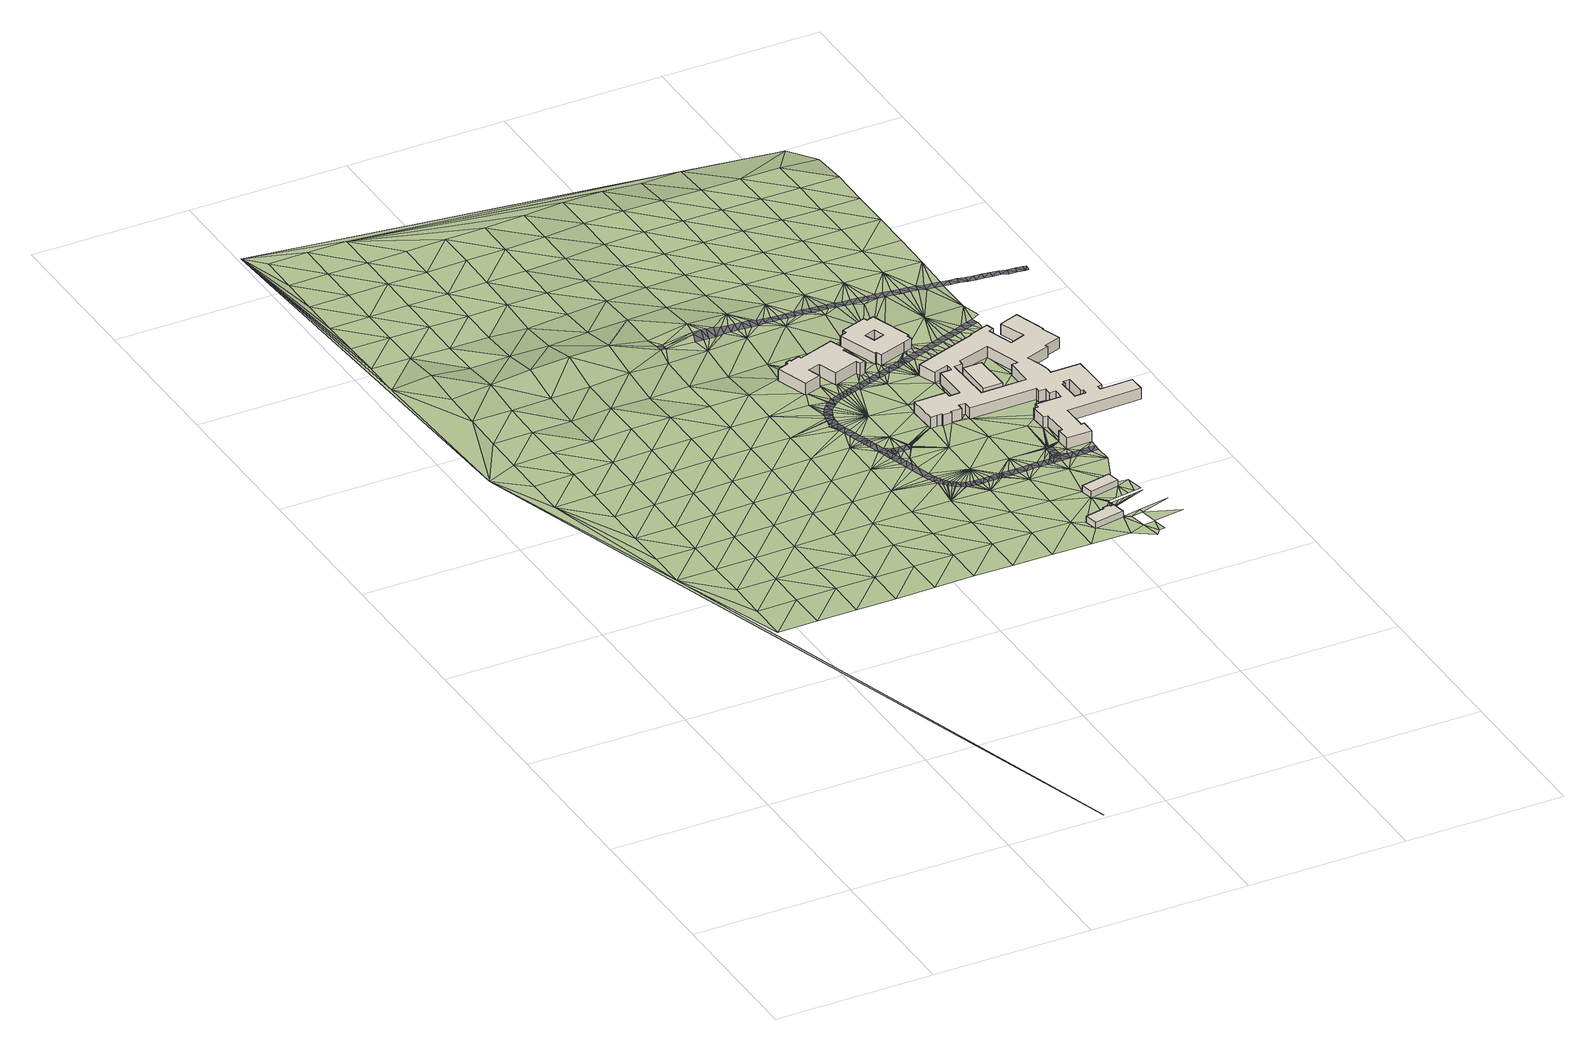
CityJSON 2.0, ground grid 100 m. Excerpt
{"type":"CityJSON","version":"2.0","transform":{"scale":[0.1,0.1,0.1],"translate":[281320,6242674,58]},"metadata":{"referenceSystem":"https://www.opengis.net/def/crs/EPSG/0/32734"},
"CityObjects":{
"building1":{"type":"Building","attributes":{"osm_building":"university","osm_building:levels":"2","osm_address":"Oxidative Stress Research Centre Bellville 7530 Cape Town","plus_code":"4FRW3JCP+6MP","ground_height":62.58,"building_height":6.9,"roof_height":69.48},"geometry":[{"type":"Solid","lod":"1","boundaries":[[[[0,1,2,3]],[[1,4,5,2]],[[4,6,7,5]],[[6,8,9,7]],[[8,10,11,9]],[[10,12,13,11]],[[12,14,15,13]],[[14,16,17,15]],[[16,18,19,17]],[[18,20,21,19]],[[20,22,23,21]],[[22,24,25,23]],[[24,26,27,25]],[[26,28,29,27]],[[28,30,31,29]],[[30,32,33,31]],[[32,34,35,33]],[[34,0,3,35]],[[3,2,5,7,9,11,13,15,17,19,21,23,25,27,29,31,33,35]],[[34,32,30,28,26,24,22,20,18,16,14,12,10,8,6,4,1,0]]]]}]},
"building2":{"type":"Building","attributes":{"osm_building":"university","osm_building:levels":"1","osm_address":"Bellville 7530 Cape Town","plus_code":"4FRW3J9P+FXG","ground_height":61.29,"building_height":4.1,"roof_height":65.39},"geometry":[{"type":"Solid","lod":"1","boundaries":[[[[36,37,38,39]],[[37,40,41,38]],[[40,42,43,41]],[[42,44,45,43]],[[44,46,47,45]],[[46,48,49,47]],[[48,50,51,49]],[[50,36,39,51]],[[39,38,41,43,45,47,49,51]],[[50,48,46,44,42,40,37,36]]]]}]},
"building3":{"type":"Building","attributes":{"osm_building":"yes","osm_building:levels":"1","osm_address":"Bellville 7530 Cape Town","plus_code":"4FRW3J9Q+H2G","ground_height":61.46,"building_height":4.1,"roof_height":65.56},"geometry":[{"type":"Solid","lod":"1","boundaries":[[[[52,53,54,55]],[[53,56,57,54]],[[56,58,59,57]],[[58,52,55,59]],[[55,54,57,59]],[[58,56,53,52]]]]}]},
"building4":{"type":"Building","attributes":{"osm_building":"university","osm_building:levels":"2","osm_type":"multipolygon","osm_address":"BTB Labratories Bellville Cape Town","plus_code":"4FRW3JCP+7R7","ground_height":62.29,"building_height":6.9,"roof_height":69.19},"geometry":[{"type":"Solid","lod":"1","boundaries":[[[[60,61,62,63]],[[61,64,65,62]],[[64,66,67,65]],[[66,68,69,67]],[[68,70,71,69]],[[70,72,73,71]],[[72,74,75,73]],[[74,76,77,75]],[[76,78,79,77]],[[78,80,81,79]],[[80,82,83,81]],[[82,84,85,83]],[[84,60,63,85]],[[86,87,88,89]],[[87,90,91,88]],[[90,92,93,91]],[[92,86,89,93]],[[63,62,65,67,69,71,73,75,77,79,81,83,85],[89,88,91,93]],[[84,82,80,78,76,74,72,70,68,66,64,61,60],[92,90,87,86]]]]}]},
"building5":{"type":"Building","attributes":{"osm_building":"greenhouse","osm_building:levels":"1","osm_address":"Bellville 7530 Cape Town","plus_code":"4FRW3JCQ+22V","ground_height":62.23,"building_height":4.1,"roof_height":66.33},"geometry":[{"type":"Solid","lod":"1","boundaries":[[[[94,95,96,97]],[[95,98,99,96]],[[98,100,101,99]],[[100,94,97,101]],[[97,96,99,101]],[[100,98,95,94]]]]}]},
"building6":{"type":"Building","attributes":{"osm_building":"university","osm_building:levels":"2","osm_type":"multipolygon","osm_address":"Horticulture Bellville 7530 Cape Town","plus_code":"4FRW3J9Q+X27","ground_height":62.25,"building_height":6.9,"roof_height":69.15},"geometry":[{"type":"Solid","lod":"1","boundaries":[[[[102,103,104,105]],[[103,106,107,104]],[[106,108,109,107]],[[108,110,111,109]],[[110,112,113,111]],[[112,114,115,113]],[[114,116,117,115]],[[116,118,119,117]],[[118,120,121,119]],[[120,122,123,121]],[[122,124,125,123]],[[124,126,127,125]],[[126,128,129,127]],[[128,130,131,129]],[[130,132,133,131]],[[132,134,135,133]],[[134,136,137,135]],[[136,138,139,137]],[[138,140,141,139]],[[140,142,143,141]],[[142,144,145,143]],[[144,146,147,145]],[[146,148,149,147]],[[148,150,151,149]],[[150,152,153,151]],[[152,154,155,153]],[[154,156,157,155]],[[156,158,159,157]],[[158,160,161,159]],[[160,162,163,161]],[[162,164,165,163]],[[164,166,167,165]],[[166,168,169,167]],[[168,170,171,169]],[[170,172,173,171]],[[172,174,175,173]],[[174,176,177,175]],[[176,178,179,177]],[[178,180,181,179]],[[180,182,183,181]],[[182,184,185,183]],[[184,186,187,185]],[[186,188,189,187]],[[188,190,191,189]],[[190,192,193,191]],[[192,194,195,193]],[[194,196,197,195]],[[196,198,199,197]],[[198,200,201,199]],[[200,202,203,201]],[[202,204,205,203]],[[204,206,207,205]],[[206,208,209,207]],[[208,210,211,209]],[[210,212,213,211]],[[212,214,215,213]],[[214,216,217,215]],[[216,218,219,217]],[[218,220,221,219]],[[220,222,223,221]],[[222,224,225,223]],[[224,226,227,225]],[[226,228,229,227]],[[228,230,231,229]],[[230,232,233,231]],[[232,234,235,233]],[[234,236,237,235]],[[236,238,239,237]],[[238,240,241,239]],[[240,242,243,241]],[[242,244,245,243]],[[244,102,105,245]],[[246,247,248,249]],[[247,250,251,248]],[[250,252,253,251]],[[252,254,255,253]],[[254,256,257,255]],[[256,258,259,257]],[[258,260,261,259]],[[260,246,249,261]],[[262,263,264,265]],[[263,266,267,264]],[[266,268,269,267]],[[268,270,271,269]],[[270,272,273,271]],[[272,274,275,273]],[[274,276,277,275]],[[276,262,265,277]],[[105,104,107,109,111,113,115,117,119,121,123,125,127,129,131,133,135,137,139,141,143,145,147,149,151,153,155,157,159,161,163,165,167,169,171,173,175,177,179,181,183,185,187,189,191,193,195,197,199,201,203,205,207,209,211,213,215,217,219,221,223,225,227,229,231,233,235,237,239,241,243,245],[249,248,251,253,255,257,259,261],[265,264,267,269,271,273,275,277]],[[244,242,240,238,236,234,232,230,228,226,224,222,220,218,216,214,212,210,208,206,204,202,200,198,196,194,192,190,188,186,184,182,180,178,176,174,172,170,168,166,164,162,160,158,156,154,152,150,148,146,144,142,140,138,136,134,132,130,128,126,124,122,120,118,116,114,112,110,108,106,103,102],[260,258,256,254,252,250,247,246],[276,274,272,270,268,266,263,262]]]]}]},
"terrain1":{"type":"TINRelief","geometry":[{"type":"CompositeSurface","lod":"1","boundaries":[[[278,279,280]],[[281,278,280]],[[282,280,283]],[[280,284,281]],[[285,278,281]],[[282,286,280]],[[284,287,281]],[[288,278,285]],[[284,280,289]],[[280,286,290]],[[287,291,281]],[[278,288,292]],[[282,283,293]],[[284,289,287]],[[285,281,294]],[[290,289,280]],[[281,291,295]],[[278,296,297]],[[292,296,278]],[[293,283,298]],[[299,286,282]],[[285,294,288]],[[295,294,281]],[[291,287,300]],[[297,301,278]],[[282,293,299]],[[289,302,287]],[[286,303,290]],[[292,288,304]],[[300,287,302]],[[294,305,288]],[[306,297,296]],[[307,295,291]],[[286,299,303]],[[290,308,289]],[[297,309,310]],[[288,305,304]],[[311,297,306]],[[297,310,301]],[[298,312,293]],[[313,296,292]],[[307,291,300]],[[295,314,294]],[[303,308,290]],[[297,311,309]],[[315,301,310]],[[293,312,299]],[[316,302,289]],[[315,310,317]],[[312,298,318]],[[292,304,313]],[[314,305,294]],[[306,296,319]],[[307,314,295]],[[315,320,301]],[[315,317,320]],[[308,316,289]],[[310,309,317]],[[321,300,302]],[[306,319,311]],[[296,313,319]],[[320,322,301]],[[303,299,323]],[[305,324,304]],[[312,325,299]],[[326,322,320]],[[316,321,302]],[[305,314,324]],[[327,301,322]],[[307,300,328]],[[309,311,329]],[[299,325,323]],[[320,317,326]],[[303,330,308]],[[304,331,313]],[[311,319,329]],[[332,301,327]],[[312,318,333]],[[334,327,322]],[[328,300,321]],[[324,331,304]],[[314,307,335]],[[323,330,303]],[[322,326,334]],[[312,333,325]],[[316,308,336]],[[313,337,319]],[[309,338,317]],[[333,318,339]],[[340,309,329]],[[332,327,341]],[[328,335,307]],[[313,331,337]],[[342,324,314]],[[338,326,317]],[[301,332,343]],[[336,308,330]],[[309,340,338]],[[327,334,341]],[[323,325,344]],[[321,316,345]],[[329,319,346]],[[333,344,325]],[[314,335,342]],[[337,347,319]],[[324,348,331]],[[336,345,316]],[[341,343,332]],[[349,328,321]],[[329,346,340]],[[334,326,350]],[[346,319,347]],[[351,326,338]],[[330,323,352]],[[344,353,323]],[[324,342,348]],[[339,354,333]],[[355,337,331]],[[350,341,334]],[[349,321,345]],[[350,326,351]],[[343,356,301]],[[328,357,335]],[[353,352,323]],[[358,336,330]],[[338,340,359]],[[354,339,360]],[[348,355,331]],[[346,361,340]],[[362,344,333]],[[363,347,337]],[[364,343,341]],[[349,357,328]],[[342,335,365]],[[338,359,351]],[[358,330,352]],[[340,361,359]],[[341,350,364]],[[366,345,336]],[[362,333,354]],[[337,355,363]],[[367,353,344]],[[348,342,365]],[[368,346,347]],[[365,335,357]],[[351,369,350]],[[358,366,336]],[[343,364,356]],[[345,370,349]],[[344,362,367]],[[368,347,363]],[[359,369,351]],[[353,371,352]],[[372,361,346]],[[360,373,354]],[[355,348,374]],[[364,350,375]],[[370,345,366]],[[348,365,376]],[[357,349,377]],[[367,371,353]],[[346,368,372]],[[369,375,350]],[[354,373,362]],[[358,352,378]],[[355,374,363]],[[359,361,379]],[[373,360,380]],[[374,348,376]],[[357,377,365]],[[381,356,364]],[[377,349,370]],[[379,369,359]],[[378,352,371]],[[361,372,379]],[[375,381,364]],[[362,382,367]],[[358,383,366]],[[363,384,368]],[[376,365,385]],[[373,382,362]],[[374,384,363]],[[383,358,378]],[[385,365,377]],[[370,366,386]],[[368,387,372]],[[375,369,388]],[[389,369,379]],[[371,367,390]],[[382,391,367]],[[384,387,368]],[[381,392,356]],[[373,380,393]],[[394,374,376]],[[383,386,366]],[[395,376,385]],[[369,389,388]],[[377,370,396]],[[372,397,379]],[[392,381,375]],[[390,367,391]],[[373,393,382]],[[398,378,371]],[[393,380,399]],[[394,376,395]],[[372,387,397]],[[374,400,384]],[[370,386,396]],[[375,388,392]],[[401,385,377]],[[389,379,402]],[[398,371,390]],[[403,391,382]],[[383,378,404]],[[374,394,400]],[[379,397,402]],[[385,401,395]],[[405,387,384]],[[382,393,403]],[[401,377,396]],[[392,406,356]],[[407,384,400]],[[398,404,378]],[[408,384,407]],[[409,388,389]],[[386,383,410]],[[384,408,405]],[[402,411,389]],[[391,412,390]],[[397,387,413]],[[403,414,391]],[[415,400,394]],[[416,301,356]],[[399,417,393]],[[394,395,418]],[[388,409,392]],[[394,419,415]],[[401,420,395]],[[389,411,409]],[[421,383,404]],[[386,422,396]],[[398,390,423]],[[413,402,397]],[[424,408,407]],[[425,391,414]],[[413,387,405]],[[421,410,383]],[[417,403,393]],[[399,426,417]],[[418,419,394]],[[418,395,420]],[[425,412,391]],[[410,427,386]],[[427,428,386]],[[404,398,429]],[[406,430,356]],[[423,390,431]],[[431,390,432]],[[432,390,433]],[[434,433,390]],[[434,390,435]],[[436,386,428]],[[436,437,386]],[[438,435,390]],[[390,412,438]],[[386,437,422]],[[439,419,440]],[[401,396,441]],[[442,411,402]],[[398,443,429]],[[443,398,444]],[[445,444,398]],[[445,398,446]],[[446,398,423]],[[439,447,424]],[[409,406,392]],[[424,448,408]],[[396,422,449]],[[450,414,403]],[[408,448,405]],[[404,451,421]],[[452,451,404]],[[453,452,404]],[[404,454,453]],[[454,404,455]],[[404,456,455]],[[429,456,404]],[[449,457,396]],[[402,413,442]],[[458,425,414]],[[418,459,419]],[[460,458,414]],[[461,420,401]],[[410,462,427]],[[462,463,427]],[[427,463,464]],[[464,465,427]],[[440,419,459]],[[427,465,466]],[[460,414,467]],[[403,417,450]],[[427,466,468]],[[469,467,414]],[[470,469,414]],[[457,441,396]],[[468,471,427]],[[447,439,440]],[[428,427,471]],[[470,414,472]],[[473,472,414]],[[474,473,414]],[[475,409,411]],[[476,474,414]],[[448,424,447]],[[477,476,414]],[[414,478,477]],[[413,405,479]],[[480,478,414]],[[481,480,414]],[[401,441,461]],[[481,414,482]],[[483,484,485]],[[457,449,486]],[[411,442,475]],[[457,486,487]],[[457,487,488]],[[489,490,491]],[[492,493,484]],[[494,492,495]],[[495,496,494]],[[496,497,494]],[[488,498,457]],[[485,484,493]],[[499,500,501]],[[418,502,459]],[[503,491,490]],[[414,450,504]],[[498,505,457]],[[504,482,414]],[[503,506,491]],[[479,405,448]],[[493,492,507]],[[505,508,457]],[[494,507,492]],[[508,509,457]],[[510,511,512]],[[510,512,513]],[[510,513,514]],[[515,510,514]],[[510,515,491]],[[356,430,516]],[[501,517,518]],[[519,417,426]],[[418,520,502]],[[418,420,521]],[[509,522,457]],[[523,406,409]],[[491,506,510]],[[461,524,420]],[[448,447,525]],[[526,527,528]],[[526,528,529]],[[530,527,526]],[[529,511,526]],[[530,526,531]],[[500,531,526]],[[532,457,522]],[[520,418,533]],[[534,535,536]],[[442,413,537]],[[494,538,507]],[[539,441,457]],[[526,501,500]],[[536,535,540]],[[536,540,541]],[[542,510,506]],[[543,457,532]],[[544,536,541]],[[448,525,545]],[[409,475,523]],[[539,457,543]],[[546,538,494]],[[536,544,547]],[[548,546,494]],[[548,494,549]],[[501,526,517]],[[494,550,549]],[[450,417,519]],[[550,494,551]],[[552,536,547]],[[553,482,504]],[[554,497,534]],[[555,533,418]],[[526,511,510]],[[519,426,556]],[[536,552,557]],[[524,521,420]],[[479,537,413]],[[558,510,542]],[[559,448,545]],[[526,560,517]],[[497,554,494]],[[561,441,539]],[[536,557,562]],[[563,553,504]],[[510,558,564]],[[510,564,565]],[[566,560,526]],[[567,441,561]],[[565,568,510]],[[569,563,504]],[[536,562,570]],[[571,510,568]],[[572,569,504]],[[573,510,571]],[[510,573,574]],[[521,555,418]],[[575,576,566]],[[572,504,577]],[[524,461,578]],[[579,536,570]],[[461,580,578]],[[475,442,581]],[[494,554,551]],[[567,582,441]],[[579,583,536]],[[566,526,575]],[[406,523,430]],[[504,584,577]],[[554,534,536]],[[504,450,585]],[[583,586,536]],[[448,587,479]],[[559,587,448]],[[588,524,578]],[[554,589,551]],[[590,589,554]],[[590,554,591]],[[537,581,442]],[[591,554,592]],[[554,593,592]],[[593,554,594]],[[526,595,575]],[[554,596,594]],[[584,504,597]],[[596,554,598]],[[582,567,599]],[[598,554,600]],[[601,600,554]],[[554,602,601]],[[603,536,586]],[[599,604,582]],[[604,605,582]],[[585,450,519]],[[574,606,510]],[[595,526,607]],[[516,608,356]],[[504,609,597]],[[521,610,555]],[[574,611,606]],[[4,524,588]],[[605,612,582]],[[611,613,606]],[[613,614,615]],[[616,615,614]],[[616,617,615]],[[618,602,615]],[[619,615,617]],[[615,620,618]],[[619,621,615]],[[615,621,620]],[[622,587,559]],[[536,603,623]],[[523,475,624]],[[625,607,526]],[[4,588,626]],[[609,504,627]],[[519,556,628]],[[510,629,526]],[[630,631,582]],[[632,610,521]],[[623,633,536]],[[526,634,625]],[[635,582,612]],[[587,622,636]],[[537,479,637]],[[581,624,475]],[[635,612,638]],[[639,536,633]],[[554,615,602]],[[526,640,634]],[[521,641,632]],[[630,582,635]],[[627,504,642]],[[636,643,587]],[[504,585,642]],[[628,644,519]],[[635,638,645]],[[479,587,637]],[[4,646,524]],[[606,613,615]],[[640,526,647]],[[556,648,628]],[[641,521,649]],[[510,606,629]],[[521,524,650]],[[651,430,523]],[[635,645,652]],[[643,653,587]],[[654,646,4]],[[655,649,521]],[[656,536,639]],[[581,537,657]],[[635,652,658]],[[659,627,642]],[[526,660,647]],[[661,587,653]],[[624,651,523]],[[662,554,536]],[[660,526,629]],[[663,659,642]],[[644,664,519]],[[635,658,665]],[[519,664,585]],[[524,646,650]],[[657,537,637]],[[656,639,666]],[[615,554,667]],[[661,668,587]],[[650,655,521]],[[356,608,669]],[[642,670,663]],[[615,629,606]],[[671,656,666]],[[665,672,635]],[[42,644,44]],[[615,667,673]],[[581,674,624]],[[675,646,654]],[[676,667,554]],[[648,50,628]],[[662,536,656]],[[677,642,585]],[[642,678,670]],[[651,516,430]],[[679,656,671]],[[664,644,42]],[[673,667,680]],[[587,681,637]],[[682,683,647]],[[668,681,587]],[[674,581,657]],[[650,684,655]],[[647,660,682]],[[676,554,662]],[[642,685,678]],[[665,686,687]],[[679,688,656]],[[585,664,677]],[[687,672,665]],[[682,689,683]],[[690,684,650]],[[686,691,687]],[[685,642,692]],[[668,693,681]],[[656,688,694]],[[651,624,695]],[[648,696,50]],[[689,682,697]],[[648,698,696]],[[660,629,699]],[[700,687,691]],[[650,701,690]],[[702,42,40]],[[40,37,36]],[[657,637,703]],[[681,693,704]],[[656,694,705]],[[706,664,42]],[[624,674,695]],[[691,707,700]],[[682,708,697]],[[709,36,50]],[[710,40,36]],[[711,676,712]],[[642,677,713]],[[706,42,702]],[[36,709,710]],[[692,642,713]],[[61,650,646]],[[709,50,714]],[[650,715,701]],[[696,714,50]],[[716,40,710]],[[704,717,681]],[[646,675,61]],[[681,703,637]],[[696,698,718]],[[719,40,720]],[[40,719,702]],[[720,40,716]],[[707,721,700]],[[700,722,723]],[[724,708,682]],[[723,722,725]],[[356,669,416]],[[662,726,676]],[[727,664,706]],[[728,664,727]],[[728,729,664]],[[729,730,664]],[[730,731,664]],[[731,732,664]],[[664,732,733]],[[733,734,664]],[[664,734,735]],[[736,716,710]],[[737,736,710]],[[738,664,735]],[[737,710,739]],[[739,710,740]],[[738,741,664]],[[710,742,740]],[[742,710,743]],[[741,744,664]],[[743,710,745]],[[744,746,664]],[[516,651,747]],[[748,745,710]],[[726,712,676]],[[746,749,664]],[[748,710,750]],[[751,750,710]],[[710,752,751]],[[675,725,66]],[[753,752,710]],[[710,754,753]],[[755,715,650]],[[756,681,717]],[[757,682,660]],[[709,714,758]],[[682,759,724]],[[718,760,696]],[[705,761,656]],[[700,721,762]],[[763,664,749]],[[656,764,662]],[[710,765,754]],[[762,722,700]],[[657,766,674]],[[725,722,66]],[[699,767,660]],[[747,651,695]],[[692,713,768]],[[769,770,712]],[[650,771,755]],[[772,760,718]],[[756,773,681]],[[769,712,726]],[[66,61,675]],[[774,758,714]],[[775,765,710]],[[776,721,777]],[[762,66,722]],[[721,776,762]],[[766,657,703]],[[705,778,779]],[[713,780,768]],[[656,761,781]],[[682,782,759]],[[656,781,783]],[[56,664,763]],[[656,783,784]],[[784,785,656]],[[757,660,767]],[[785,786,656]],[[787,656,786]],[[764,656,787]],[[762,776,788]],[[58,713,677]],[[650,61,789]],[[777,790,776]],[[771,650,789]],[[791,775,710]],[[699,792,793]],[[778,794,795]],[[301,416,796]],[[64,61,66]],[[780,713,797]],[[779,761,705]],[[726,662,798]],[[662,764,799]],[[695,674,800]],[[801,794,802]],[[757,782,682]],[[795,779,778]],[[801,803,794]],[[803,804,794]],[[776,790,805]],[[795,794,804]],[[747,608,516]],[[759,782,806]],[[767,699,793]],[[807,791,710]],[[763,808,56]],[[773,809,681]],[[681,809,703]],[[798,662,799]],[[810,797,713]],[[811,776,805]],[[766,800,674]],[[774,812,813]],[[814,806,782]],[[710,815,807]],[[816,56,808]],[[817,758,774]],[[789,818,771]],[[819,767,793]],[[713,58,820]],[[809,773,821]],[[810,713,822]],[[823,814,782]],[[757,767,819]],[[824,825,826]],[[825,827,826]],[[56,816,828]],[[747,695,829]],[[830,776,811]],[[58,56,831]],[[799,832,798]],[[782,833,823]],[[832,834,798]],[[835,818,789]],[[836,798,834]],[[837,798,836]],[[838,827,839]],[[809,821,840]],[[86,92,841]],[[831,820,58]],[[839,827,825]],[[838,839,842]],[[843,789,61]],[[833,782,844]],[[845,846,847]],[[766,703,848]],[[849,845,847]],[[849,850,845]],[[845,850,851]],[[798,852,726]],[[845,851,853]],[[845,853,854]],[[837,855,856]],[[854,857,845]],[[845,857,858]],[[845,858,859]],[[860,856,855]],[[861,842,845]],[[859,862,845]],[[863,861,845]],[[845,862,864]],[[845,864,863]],[[856,860,865]],[[831,56,866]],[[800,829,695]],[[856,865,867]],[[820,868,713]],[[828,866,56]],[[867,846,856]],[[713,868,822]],[[789,869,835]],[[819,870,757]],[[825,871,839]],[[830,811,872]],[[92,90,841]],[[873,844,782]],[[840,874,809]],[[839,845,842]],[[798,837,856]],[[830,872,875]],[[848,703,809]],[[866,828,876]],[[856,846,845]],[[877,726,852]],[[878,839,871]],[[879,870,819]],[[880,869,789]],[[881,608,747]],[[874,882,809]],[[875,883,830]],[[880,789,843]],[[782,884,873]],[[885,886,887]],[[822,868,888]],[[800,766,889]],[[830,883,890]],[[845,891,892]],[[852,798,856]],[[747,829,881]],[[809,882,893]],[[892,856,845]],[[883,894,890]],[[726,877,895]],[[839,878,103]],[[890,896,830]],[[888,868,897]],[[898,843,899]],[[900,886,885]],[[889,766,848]],[[873,884,901]],[[902,880,843]],[[896,890,894]],[[887,886,903]],[[904,103,878]],[[100,903,886]],[[868,905,897]],[[852,906,877]],[[894,907,896]],[[908,896,909]],[[910,902,843]],[[901,884,911]],[[829,800,912]],[[909,896,907]],[[898,909,913]],[[914,843,898]],[[608,881,669]],[[915,903,100]],[[916,103,904]],[[809,893,917]],[[884,918,911]],[[917,848,809]],[[843,914,910]],[[907,919,909]],[[900,885,920]],[[800,889,912]],[[911,918,921]],[[917,893,922]],[[100,98,915]],[[106,103,923]],[[919,924,909]],[[106,925,108]],[[829,926,881]],[[910,914,927]],[[922,928,917]],[[913,929,898]],[[930,895,877]],[[921,918,931]],[[914,898,932]],[[933,930,877]],[[934,913,909]],[[889,848,935]],[[921,931,936]],[[926,829,912]],[[937,927,914]],[[933,877,938]],[[928,939,917]],[[924,934,909]],[[917,935,848]],[[940,915,98]],[[941,98,900]],[[898,929,932]],[[942,936,931]],[[914,932,937]],[[920,941,900]],[[939,943,917]],[[944,930,933]],[[669,881,945]],[[931,946,942]],[[929,913,934]],[[933,938,947]],[[912,889,948]],[[917,943,949]],[[950,934,924]],[[945,881,926]],[[946,951,942]],[[949,952,917]],[[940,98,941]],[[948,889,935]],[[950,953,934]],[[954,951,946]],[[941,955,940]],[[956,954,946]],[[934,953,957]],[[951,954,958]],[[959,926,912]],[[669,945,416]],[[934,960,929]],[[917,952,961]],[[935,917,961]],[[934,957,962]],[[963,958,954]],[[959,912,948]],[[964,961,952]],[[934,965,960]],[[934,962,966]],[[965,967,960]],[[964,968,961]],[[945,926,969]],[[970,963,954]],[[971,965,934]],[[972,948,935]],[[965,971,967]],[[968,973,961]],[[974,971,934]],[[969,926,959]],[[975,963,970]],[[934,966,976]],[[972,935,961]],[[977,978,979]],[[973,980,961]],[[934,981,974]],[[982,416,945]],[[975,970,983]],[[984,975,983]],[[983,970,985]],[[976,981,934]],[[961,980,986]],[[959,948,987]],[[988,976,966]],[[982,945,969]],[[983,989,984]],[[972,987,948]],[[990,976,988]],[[990,991,976]],[[992,969,959]],[[993,981,976]],[[986,994,961]],[[972,961,994]],[[992,959,987]],[[986,995,994]],[[996,993,976]],[[994,995,997]],[[998,982,969]],[[994,997,999]],[[998,969,992]],[[987,972,1000]],[[796,416,982]],[[1001,972,994]],[[992,987,1000]],[[972,1001,1000]],[[1002,982,998]],[[992,1003,998]],[[1002,796,982]],[[1003,992,1000]],[[1002,998,1004]],[[1004,998,1003]],[[1002,1004,1005]],[[1002,1005,796]]]}]},
"road1":{"type":"Road","attributes":{"osm_highway":"unclassified","osm_is_in":"Bellville Campus, Cape Peninsula University of Technology, Bellville, Western Cape, South Africa","osm_lanes":"2","osm_maxspeed":"30","osm_surface":"asphalt"},"geometry":[{"type":"MultiSurface","lod":"1","boundaries":[[[415,419,439]],[[407,400,439]],[[439,424,407]],[[400,415,439]]]}]},
"road2":{"type":"Road","attributes":{"osm_access":"private","osm_highway":"service","osm_is_in":"Bellville Campus, Cape Peninsula University of Technology, Bellville, Western Cape, South Africa","osm_lanes":"2","osm_maxspeed":"30","osm_name":"Design Way","osm_surface":"asphalt"},"geometry":[{"type":"MultiSurface","lod":"1","boundaries":[[[466,465,464]],[[429,443,1006]],[[444,1006,443]],[[412,425,458]],[[527,462,410]],[[527,410,421]],[[463,462,527]],[[451,529,421]],[[511,451,452]],[[512,452,453]],[[453,454,513]],[[455,513,454]],[[514,455,456]],[[471,436,428]],[[515,456,429]],[[464,463,531]],[[492,444,445]],[[466,464,531]],[[445,446,492]],[[446,423,495]],[[423,431,496]],[[431,432,497]],[[535,432,433]],[[535,433,434]],[[435,535,434]],[[466,531,468]],[[535,435,438]],[[489,429,1006]],[[1006,444,483]],[[541,438,412]],[[471,468,499]],[[458,541,412]],[[528,527,421]],[[421,529,528]],[[529,451,511]],[[499,436,471]],[[463,527,530]],[[512,511,452]],[[453,513,512]],[[513,455,514]],[[514,456,515]],[[436,499,437]],[[463,530,531]],[[515,429,491]],[[491,429,489]],[[460,541,458]],[[483,444,484]],[[492,484,444]],[[446,495,492]],[[496,495,423]],[[497,496,431]],[[432,534,497]],[[432,535,534]],[[437,499,422]],[[531,500,468]],[[438,540,535]],[[541,540,438]],[[468,500,499]],[[460,467,547]],[[467,469,547]],[[486,449,487]],[[547,469,470]],[[460,544,541]],[[547,470,472]],[[501,422,499]],[[449,422,518]],[[544,460,547]],[[518,487,449]],[[476,473,474]],[[518,488,487]],[[501,518,422]],[[473,557,472]],[[518,498,488]],[[472,552,547]],[[473,476,557]],[[472,557,552]],[[477,557,476]],[[517,498,518]],[[505,509,508]],[[498,560,505]],[[560,498,517]],[[477,562,557]],[[505,560,509]],[[482,478,480]],[[477,478,570]],[[480,481,482]],[[562,477,570]],[[522,509,560]],[[478,482,570]],[[570,482,553]],[[566,522,560]],[[579,570,553]],[[566,576,522]],[[576,532,522]],[[583,579,553]],[[553,563,583]],[[563,569,572]],[[532,576,543]],[[576,539,543]],[[561,539,576]],[[583,563,572]],[[576,567,561]],[[577,583,572]],[[567,576,575]],[[577,586,583]],[[575,595,567]],[[577,603,586]],[[595,599,567]],[[584,603,577]],[[599,595,604]],[[605,604,595]],[[605,595,612]],[[603,584,623]],[[612,595,607]],[[597,623,584]],[[612,607,638]],[[597,609,623]],[[607,625,638]],[[633,623,609]],[[638,625,645]],[[625,634,645]],[[633,609,639]],[[627,639,609]],[[652,645,634]],[[639,627,666]],[[659,666,627]],[[652,634,640]],[[659,663,666]],[[640,647,652]],[[671,666,663]],[[652,647,658]],[[665,658,647]],[[671,663,679]],[[679,663,670]],[[647,683,665]],[[665,683,689]],[[670,678,679]],[[689,686,665]],[[688,679,678]],[[691,686,689]],[[688,678,694]],[[691,689,697]],[[678,685,694]],[[691,697,708]],[[692,694,685]],[[707,691,708]],[[694,692,705]],[[708,721,707]],[[721,708,724]],[[705,692,778]],[[692,768,778]],[[721,724,759]],[[759,777,721]],[[778,768,794]],[[794,768,780]],[[777,759,790]],[[794,780,802]],[[759,806,790]],[[780,1007,802]],[[780,797,1007]],[[806,814,790]],[[814,805,790]],[[1007,797,810]],[[811,805,814]],[[824,1007,810]],[[823,811,814]],[[810,825,824]],[[872,811,823]],[[823,833,872]],[[810,871,825]],[[833,875,872]],[[810,822,871]],[[875,833,844]],[[875,844,873]],[[822,878,871]],[[883,875,873]],[[878,822,888]],[[883,873,901]],[[897,878,888]],[[883,901,894]],[[878,897,904]],[[901,911,894]],[[897,916,904]],[[894,911,907]],[[897,905,916]],[[907,911,921]],[[907,921,919]],[[936,919,921]],[[936,924,919]],[[936,942,924]],[[942,950,924]],[[950,942,951]],[[953,950,951]],[[951,958,953]],[[953,958,957]],[[957,958,963]],[[963,962,957]],[[962,963,975]],[[975,966,962]],[[984,966,975]],[[988,966,984]],[[989,988,984]],[[989,990,988]]]}]},
"road3":{"type":"Road","attributes":{"osm_access":"private","osm_highway":"service","osm_lanes":"2","osm_surface":"asphalt"},"geometry":[{"type":"MultiSurface","lod":"1","boundaries":[[[1006,483,489]],[[493,490,485]],[[483,485,490]],[[507,542,493]],[[538,558,507]],[[546,548,549]],[[549,550,546]],[[558,546,550]],[[550,589,593]],[[589,590,593]],[[589,550,551]],[[538,546,558]],[[550,617,558]],[[506,493,542]],[[503,490,493]],[[503,493,506]],[[558,542,507]],[[490,489,483]],[[558,574,568]],[[613,611,574]],[[574,573,571]],[[558,565,564]],[[558,568,565]],[[574,571,568]],[[574,558,617]],[[614,613,574]],[[590,591,593]],[[550,593,602]],[[594,596,593]],[[602,617,550]],[[602,620,617]],[[602,596,598]],[[600,602,598]],[[596,602,593]],[[619,620,621]],[[620,602,618]],[[600,601,602]],[[592,593,591]],[[616,614,617]],[[614,574,617]],[[620,619,617]]]}]},
"road4":{"type":"Road","attributes":{"osm_access":"private","osm_highway":"service","osm_lanes":"2","osm_surface":"asphalt"},"geometry":[{"type":"MultiSurface","lod":"1","boundaries":[[[781,851,837]],[[784,783,781]],[[787,786,781]],[[781,761,842]],[[827,803,801]],[[801,802,826]],[[804,803,827]],[[827,795,804]],[[786,785,781]],[[785,784,781]],[[842,761,779]],[[838,779,795]],[[834,799,764]],[[834,832,799]],[[834,764,837]],[[837,836,834]],[[837,764,787]],[[860,855,837]],[[837,851,860]],[[787,781,837]],[[847,846,849]],[[865,860,867]],[[846,867,860]],[[860,849,846]],[[851,849,860]],[[824,802,1007]],[[863,864,842]],[[842,861,863]],[[859,781,864]],[[858,857,859]],[[781,859,851]],[[864,862,859]],[[781,842,864]],[[838,842,779]],[[827,838,795]],[[801,826,827]],[[851,859,857]],[[849,851,850]],[[854,853,851]],[[857,854,851]],[[826,802,824]]]}]},
"road5":{"type":"Road","attributes":{"osm_highway":"unclassified","osm_is_in":"Bellville Campus, Cape Peninsula University of Technology, Bellville, Western Cape, South Africa","osm_lanes":"2","osm_maxspeed":"30","osm_surface":"asphalt"},"geometry":[{"type":"MultiSurface","lod":"1","boundaries":[[[755,756,715]],[[773,755,771]],[[655,661,649]],[[653,641,649]],[[715,756,701]],[[704,684,690]],[[690,701,704]],[[684,693,655]],[[821,771,818]],[[869,880,882]],[[902,893,880]],[[927,937,943]],[[939,910,927]],[[910,928,902]],[[932,943,937]],[[835,869,874]],[[902,922,893]],[[818,835,840]],[[939,927,943]],[[902,928,922]],[[910,939,928]],[[932,949,943]],[[949,932,952]],[[880,893,882]],[[459,502,440]],[[525,440,502]],[[622,533,555]],[[525,502,520]],[[520,533,545]],[[636,555,610]],[[447,440,525]],[[636,622,555]],[[525,520,545]],[[533,559,545]],[[622,559,533]],[[610,643,636]],[[717,701,756]],[[755,773,756]],[[717,704,701]],[[840,835,874]],[[771,821,773]],[[818,840,821]],[[869,882,874]],[[649,661,653]],[[643,632,653]],[[641,653,632]],[[655,668,661]],[[693,684,704]],[[668,655,693]],[[632,643,610]],[[1008,1009,1010]],[[1011,1012,1008]],[[1013,1014,1015]],[[1011,1016,1017]],[[1016,1013,1018]],[[1014,1019,1015]],[[993,997,981]],[[996,999,993]],[[1018,1017,1016]],[[1018,1013,1015]],[[1010,1020,1021]],[[996,1021,1020]],[[1011,1017,1012]],[[1014,1022,1019]],[[1019,1023,1024]],[[1019,1022,1023]],[[1024,1023,1025]],[[1025,1026,1027]],[[1026,1025,1028]],[[1027,1029,1025]],[[1025,1029,1024]],[[960,968,929]],[[967,968,960]],[[980,971,974]],[[986,981,995]],[[997,995,981]],[[967,971,973]],[[974,981,986]],[[964,952,932]],[[964,929,968]],[[973,971,980]],[[973,968,967]],[[974,986,980]],[[932,929,964]],[[997,993,999]],[[999,996,1020]],[[1020,1010,1009]],[[1030,1009,1008]],[[1008,1012,1030]]]}]}
},
"vertices":[
[2481,4968,33],[2252,4891,33],[2252,4891,115],[2481,4968,115],[2246,4908,33],[2246,4908,115],[2189,4889,33],[2189,4889,115],[2186,4899,33],[2186,4899,115],[2153,4888,33],[2153,4888,115],[2158,4871,33],[2158,4871,115],[2083,4846,33],[2083,4846,115],[2151,4643,33],[2151,4643,115],[2258,4678,33],[2258,4678,115],[2232,4757,33],[2232,4757,115],[2310,4783,33],[2310,4783,115],[2351,4661,33],[2351,4661,115],[2510,4714,33],[2510,4714,115],[2520,4683,33],[2520,4683,115],[2553,4694,33],[2553,4694,115],[2500,4851,33],[2500,4851,115],[2518,4857,33],[2518,4857,115],
[3127,2777,33],[3104,2773,33],[3104,2773,74],[3127,2777,74],[3103,2785,33],[3103,2785,74],[3057,2777,33],[3057,2777,74],[3058,2765,33],[3058,2765,74],[2934,2741,33],[2934,2741,74],[2952,2658,33],[2952,2658,74],[3142,2693,33],[3142,2693,74],
[3061,3031,34],[3077,2952,34],[3077,2952,76],[3061,3031,76],[3265,2991,34],[3265,2991,76],[3249,3070,34],[3249,3070,76],
[2757,5094,43],[2593,5039,43],[2593,5039,112],[2757,5094,112],[2602,5011,43],[2602,5011,112],[2556,4995,43],[2556,4995,112],[2643,4742,43],[2643,4742,112],[2653,4745,43],[2653,4745,112],[2665,4710,43],[2665,4710,112],[2840,4769,43],[2840,4769,112],[2897,4789,43],[2897,4789,112],[2887,4819,43],[2887,4819,112],[2901,4824,43],[2901,4824,112],[2812,5086,43],[2812,5086,112],[2765,5070,43],[2765,5070,112],[2681,4934,43],[2753,4958,43],[2753,4958,112],[2681,4934,112],[2775,4890,43],[2775,4890,112],[2704,4866,43],[2704,4866,112],
[3033,4178,41],[3156,4177,41],[3156,4177,83],[3033,4178,83],[3151,4422,41],[3151,4422,83],[3030,4420,41],[3030,4420,83],
[3186,3459,39],[3348,3462,39],[3348,3462,112],[3186,3459,112],[3347,3552,39],[3347,3552,112],[3326,3552,39],[3326,3552,112],[3325,3714,39],[3325,3714,112],[3800,3727,39],[3800,3727,112],[3798,3832,39],[3798,3832,112],[3592,3828,39],[3592,3828,112],[3592,3858,39],[3592,3858,112],[3620,3861,39],[3620,3861,112],[3616,4113,39],[3616,4113,112],[3428,4110,39],[3428,4110,112],[3428,4122,39],[3428,4122,112],[3427,4142,39],[3427,4142,112],[3425,4165,39],[3425,4165,112],[3420,4187,39],[3420,4187,112],[3414,4210,39],[3414,4210,112],[3406,4235,39],[3406,4235,112],[3398,4259,39],[3398,4259,112],[3388,4288,39],[3388,4288,112],[3382,4303,39],[3382,4303,112],[3535,4356,39],[3535,4356,112],[3530,4371,39],[3530,4371,112],[3638,4409,39],[3638,4409,112],[3594,4532,39],[3594,4532,112],[3601,4535,39],[3601,4535,112],[3536,4732,39],[3536,4732,112],[3412,4688,39],[3412,4688,112],[3471,4523,39],[3471,4523,112],[3374,4487,39],[3374,4487,112],[3320,4651,39],[3320,4651,112],[3351,4662,39],[3351,4662,112],[3336,4713,39],[3336,4713,112],[3332,4711,39],[3332,4711,112],[3211,4668,39],[3211,4668,112],[3212,4662,39],[3212,4662,112],[3143,4638,39],[3143,4638,112],[3096,4622,39],[3096,4622,112],[3019,4596,39],[3019,4596,112],[2971,4579,39],[2971,4579,112],[2808,4523,39],[2808,4523,112],[2848,4413,39],[2848,4413,112],[2945,4443,39],[2945,4443,112],[2944,4393,39],[2944,4393,112],[2873,4391,39],[2873,4391,112],[2875,4158,39],[2875,4158,112],[2807,4155,39],[2807,4155,112],[2806,4196,39],[2806,4196,112],[2604,4192,39],[2604,4192,112],[2610,4005,39],[2610,4005,112],[2650,4006,39],[2650,4006,112],[2680,4007,39],[2680,4007,112],[2680,3996,39],[2680,3996,112],[2739,3999,39],[2739,3999,112],[2738,4008,39],[2738,4008,112],[2808,4008,39],[2808,4008,112],[2808,4046,39],[2808,4046,112],[2850,4047,39],[2850,4047,112],[2851,3990,39],[2851,3990,112],[3275,3998,39],[3275,3998,112],[3275,3968,39],[3275,3968,112],[3321,3970,39],[3321,3970,112],[3322,3923,39],[3322,3923,112],[3361,3925,39],[3361,3925,112],[3362,3859,39],[3362,3859,112],[3195,3856,39],[3195,3856,112],[3196,3822,39],[3196,3822,112],[3169,3822,39],[3169,3822,112],[3171,3715,39],[3171,3715,112],[3200,3714,39],[3200,3714,112],[3205,3550,39],[3205,3550,112],[3183,3549,39],[3183,3549,112],[3484,3992,39],[3488,3862,39],[3488,3862,112],[3484,3992,112],[3501,3862,39],[3501,3862,112],[3502,3829,39],[3502,3829,112],[3431,3827,39],[3431,3827,112],[3426,3972,39],[3426,3972,112],[3445,3972,39],[3445,3972,112],[3444,3991,39],[3444,3991,112],[2976,4416,39],[3025,4418,39],[3025,4418,112],[2976,4416,112],[3029,4453,39],[3029,4453,112],[3237,4514,39],[3237,4514,112],[3310,4286,39],[3310,4286,112],[3270,4286,39],[3270,4286,112],[3270,4109,39],[3270,4109,112],[2983,4103,39],[2983,4103,112],
[173,4695,20],[1608,2,26],[616,3276,30],[368,4275,25],[865,2776,34],[865,2526,36],[616,3525,29],[368,4524,24],[865,3026,33],[616,3775,29],[368,4774,24],[865,3525,29],[865,3276,31],[616,4025,30],[368,5024,24],[1113,2776,35],[616,4524,31],[616,4275,31],[368,5273,32],[119,5773,35],[1113,2526,36],[1113,3026,35],[865,4025,34],[9,7385,26],[865,3775,32],[1113,3276,33],[616,5024,28],[616,4774,32],[368,5523,38],[865,4275,35],[1113,3525,32],[368,6023,29],[119,6023,34],[368,5773,58],[1362,2776,37],[616,5273,32],[865,4524,37],[119,6272,24],[1113,3775,37],[368,6272,24],[1362,2526,37],[616,5523,61],[119,6522,21],[1113,4025,39],[119,6772,21],[1362,3276,37],[865,4774,36],[1362,3026,37],[368,6522,24],[119,7022,25],[1113,4275,40],[616,5773,31],[1362,3525,36],[865,5024,25],[119,7271,26],[1611,2776,38],[368,6772,24],[1113,4524,42],[1362,3775,42],[865,5273,38],[616,6272,24],[1611,2526,37],[616,6023,23],[368,7022,27],[1113,4774,43],[368,7271,27],[1611,3026,40],[1362,4025,44],[865,5773,35],[865,5523,89],[1113,5024,38],[1362,4275,45],[616,6772,26],[616,6522,25],[1611,3525,40],[1611,3276,40],[1859,2776,39],[1113,5273,43],[616,7271,28],[1362,4524,46],[1611,3775,42],[865,6272,20],[1859,2526,39],[865,6023,22],[1859,3026,40],[1113,5523,100],[616,7022,27],[1362,4774,46],[1611,4025,45],[1859,3276,41],[1113,5773,32],[865,6522,29],[1611,4275,47],[1859,3525,42],[1113,6023,6],[2108,2776,41],[1362,5273,60],[865,6772,29],[1362,5024,33],[1611,4524,48],[1859,3775,43],[1113,6272,23],[2108,2526,41],[865,7022,30],[2108,3026,42],[1859,4025,46],[1362,5523,102],[1611,4774,48],[1859,4275,47],[1362,5773,47],[1113,6772,35],[1113,6522,32],[2108,3525,43],[2108,3276,43],[1113,7022,35],[2356,2776,40],[1611,5273,52],[1611,5024,39],[1859,4524,49],[1362,6023,27],[2108,3775,45],[2356,2526,40],[1632,5406,58],[1859,4774,48],[1362,6272,30],[2356,3026,41],[2108,4025,45],[1611,5773,56],[1362,7022,37],[1630,5450,58],[1611,5523,59],[1362,6772,35],[2141,4217,46],[1362,6522,35],[2377,3477,44],[1611,6023,44],[2356,3276,43],[1662,5403,58],[2605,7022,44],[2605,2776,39],[1859,5273,61],[1663,5403,58],[1859,5024,28],[2153,4178,46],[2131,4363,46],[2298,3704,44],[1666,5447,58],[2378,3475,44],[2605,2526,38],[2108,4275,46],[2124,4331,46],[2232,3922,45],[1611,7022,46],[2311,3661,44],[2338,3576,44],[2351,3533,44],[2351,3531,44],[2352,3530,44],[2124,4333,46],[2125,4335,46],[2365,3503,44],[1664,5426,58],[1843,5410,99],[2151,4642,47],[1611,6272,40],[2246,3876,44],[2262,3823,44],[2272,3790,44],[2285,3747,44],[1845,5433,99],[1859,5523,99],[2137,4392,46],[2605,3026,39],[2165,4138,45],[2178,4099,45],[2190,4060,45],[2196,4040,45],[2202,4021,45],[2213,3985,45],[2108,4524,47],[2380,3473,44],[1842,5389,61],[2396,3452,44],[2083,4846,48],[2141,4218,46],[2135,4244,46],[2128,4269,46],[2128,4271,46],[2128,4273,46],[2412,3432,44],[2126,4301,46],[2413,3430,44],[2415,3428,44],[2124,4329,46],[2432,3414,44],[2448,3400,44],[2450,3399,43],[1611,6522,45],[2452,3398,43],[2477,3385,43],[2501,3373,41],[1859,5773,68],[2503,3372,41],[2505,3371,41],[2507,3371,41],[2296,3862,44],[2304,3836,44],[2307,3862,44],[2138,4394,46],[2139,4396,46],[2140,4398,46],[2283,3905,45],[2304,3906,45],[2274,3934,45],[2314,3803,44],[2325,3863,44],[2356,3775,44],[2327,3760,44],[2340,3717,44],[2353,3674,44],[2153,4421,47],[2168,4328,46],[2170,4304,46],[2174,4353,46],[1895,5385,61],[2323,3907,45],[2605,3276,41],[2165,4445,47],[2324,3907,45],[2365,3864,44],[2167,4447,47],[2168,4449,47],[2356,4025,45],[2220,4112,45],[2232,4072,45],[2238,4053,45],[2244,4034,45],[2255,3997,45],[1859,7022,59],[2191,4400,47],[2180,4379,46],[2853,2776,35],[1928,5382,61],[2108,5273,74],[2192,4475,47],[1611,6772,46],[2108,5024,38],[1898,5429,99],[2356,4275,45],[2183,4230,46],[2195,4191,46],[2208,4151,46],[2177,4255,46],[2171,4278,46],[2216,4500,47],[1971,5379,61],[2380,3589,44],[2392,3547,44],[2605,3525,42],[1859,6023,59],[2405,3864,44],[2219,4503,47],[2404,3522,44],[2416,3498,44],[2364,3908,45],[2218,4502,47],[2430,3479,44],[1932,5426,99],[2407,3865,44],[2445,3460,44],[2409,3865,44],[2411,3865,44],[2413,3866,44],[2415,3867,44],[2460,3448,44],[2534,3365,41],[2605,3775,43],[2014,5375,74],[2853,2526,35],[2474,3436,44],[2404,3908,45],[1975,5422,99],[2203,4421,47],[2221,4505,47],[2497,3424,42],[2561,3360,41],[2406,3908,45],[2408,3908,45],[2225,4445,47],[2252,4522,45],[2410,3908,45],[2563,3359,41],[2519,3413,42],[2412,3907,45],[2565,3359,41],[2414,3906,45],[2416,3905,45],[2274,4484,45],[2246,4468,45],[2601,3360,41],[2153,4888,48],[2543,3408,42],[2158,4871,48],[1859,6272,60],[2258,4678,46],[2567,3403,42],[2637,3361,41],[2853,3026,36],[2600,3404,42],[2108,5523,90],[2186,4899,48],[2417,3868,44],[2419,3870,44],[2420,3871,44],[2422,3873,44],[2423,3874,44],[2424,3876,44],[2303,4501,45],[2425,3878,44],[2672,3361,41],[2425,3880,44],[2284,4540,45],[2426,3882,44],[2426,3885,44],[2426,3887,44],[2636,3405,42],[2286,4541,45],[2288,4542,45],[2605,4025,45],[2328,4509,45],[2108,7022,59],[2708,3362,41],[2057,5371,74],[2418,3904,45],[2314,4550,45],[2420,3902,45],[2421,3901,45],[2610,4005,45],[2422,3899,44],[2423,3897,44],[2426,3889,44],[2425,3895,44],[2426,3891,44],[2425,3893,44],[2018,5419,90],[2671,3405,42],[1859,6522,64],[2354,4517,45],[2189,4889,48],[2727,3362,41],[2952,2658,35],[2604,4192,44],[2310,4783,46],[2232,4757,48],[2100,5368,74],[2707,3406,42],[2381,4526,45],[2351,4661,46],[2061,5415,90],[2108,5773,74],[2340,4559,45],[2726,3406,42],[2407,4535,45],[2143,5364,74],[2853,3276,38],[2104,5412,90],[2934,2741,35],[2367,4568,45],[2356,5024,33],[2445,4547,45],[3102,2526,32],[2186,5361,74],[2356,5273,79],[1859,6772,63],[2393,4577,45],[2147,5408,90],[2252,4891,46],[2229,5357,74],[2853,3525,40],[2108,6023,70],[2431,4589,45],[2746,3363,38],[2605,4275,44],[2190,5405,90],[2853,3775,42],[2791,3364,38],[3077,2952,35],[2469,4602,45],[2745,3407,40],[2680,3996,45],[2233,5401,81],[2356,7022,40],[2836,3365,38],[2790,3408,40],[2510,4714,44],[2650,4006,45],[2108,6272,67],[2481,4968,43],[2739,3999,43],[3061,3031,35],[2882,3366,38],[2835,3409,40],[2680,4007,45],[2356,5523,81],[2605,4524,43],[2483,4560,43],[2272,5354,79],[2927,3367,38],[2507,4614,43],[2520,4683,44],[2881,3410,40],[2521,4572,43],[2316,5350,79],[2545,4627,43],[2972,3368,38],[2276,5398,79],[2926,3411,40],[2108,6522,72],[3208,2566,32],[2559,4585,43],[3232,2442,31],[2806,4196,42],[2553,4694,44],[2359,5347,79],[3145,2867,33],[2356,5773,73],[2319,5394,79],[2971,3412,40],[3145,2868,33],[2583,4639,43],[2597,4598,43],[3155,2700,33],[3137,2801,33],[2738,4008,43],[2808,4008,43],[3102,3276,37],[3189,2677,33],[2408,5342,79],[3146,2864,33],[2362,5390,79],[3260,2480,31],[3145,2866,33],[3145,2865,33],[2621,4652,44],[2605,4774,44],[2500,4851,44],[2635,4610,43],[2518,4857,44],[2851,3990,43],[3145,2870,33],[3145,2872,33],[3145,2873,33],[3146,2874,33],[3146,2875,33],[3147,2875,33],[3147,2876,33],[3148,2877,33],[3149,2878,33],[3146,2863,33],[3147,2862,33],[3150,2878,33],[3148,2862,33],[3148,2861,33],[3151,2879,33],[3149,2860,33],[3150,2860,33],[3152,2879,33],[3151,2859,33],[3153,2880,33],[2108,6772,72],[3152,2859,33],[3154,2880,33],[3153,2858,33],[3154,2858,33],[3155,2858,33],[3156,2858,33],[3157,2858,33],[2457,5338,79],[2411,5386,79],[2848,4413,41],[3262,2718,33],[2671,4622,43],[3283,2579,31],[3082,3514,40],[2643,4742,44],[3197,2887,33],[3089,3527,40],[3201,2865,33],[2356,6023,69],[2853,4275,42],[3017,3368,37],[2850,4047,43],[2808,4046,43],[2505,5334,80],[3299,2486,31],[2460,5382,79],[3266,2690,33],[3244,2872,33],[2665,4710,44],[2657,4664,44],[3016,3412,40],[3082,3512,40],[3052,3369,37],[3083,3516,40],[2808,4523,41],[3083,3518,40],[3084,3520,40],[3085,3522,40],[3086,3524,40],[3087,3526,40],[2653,4745,44],[2605,5273,80],[2693,4675,44],[3287,2879,33],[2807,4155,42],[2875,4158,42],[3051,3413,40],[3083,3476,40],[3228,6946,40],[3107,3370,37],[3102,3775,41],[3090,3529,40],[2356,6272,70],[3084,3425,40],[3084,3414,40],[3083,3439,40],[3083,3440,40],[2730,4687,45],[2707,4634,43],[3330,2886,33],[3240,2894,33],[2605,5523,72],[3165,3372,37],[2765,4699,45],[3285,2580,31],[3481,2613,30],[2743,4645,41],[3373,2893,33],[3283,2901,33],[3457,2752,33],[2555,5329,80],[2873,4391,42],[3273,3094,34],[2509,5378,80],[3203,3372,37],[2779,4657,45],[3128,3415,40],[3164,3416,40],[3128,3427,40],[3128,3440,40],[3327,2908,34],[2356,6522,72],[2840,4770,45],[3285,3027,34],[3092,3530,40],[2797,4663,45],[3094,3531,40],[2603,5325,80],[3096,3532,40],[3098,3533,40],[3127,3476,40],[3186,3459,40],[2558,5373,80],[2752,4958,43],[3126,3512,40],[2757,5094,51],[2815,4669,45],[3183,3549,40],[3108,3534,40],[3110,3533,40],[2605,5773,72],[3112,3532,40],[3115,3532,40],[3116,3530,40],[3169,3822,41],[3118,3529,40],[3120,3528,40],[3100,3534,40],[3171,3715,41],[3121,3526,40],[3122,3525,40],[3124,3523,40],[3102,3534,40],[3126,3515,40],[3125,3521,40],[3126,3517,40],[3125,3519,40],[3104,3534,40],[3350,3026,34],[3106,3534,40],[3350,3276,36],[2652,5321,80],[2945,4443,41],[3202,3416,40],[2783,4705,45],[2860,4684,45],[2607,5369,80],[2801,4711,45],[3370,2915,34],[3195,3856,41],[3250,3417,39],[2944,4393,42],[2702,5316,80],[2356,6772,68],[2656,5365,80],[2846,4726,45],[2971,4579,41],[2983,4103,42],[3033,4178,42],[2976,4416,42],[3251,3373,37],[2605,6023,71],[2853,4774,45],[3205,3550,40],[3200,3714,41],[2705,5360,80],[2891,4741,45],[3275,3998,41],[2897,4789,45],[3299,3374,37],[2812,5086,51],[2765,5070,51],[3156,4177,42],[2905,4699,45],[2750,5312,76],[3025,4418,42],[3298,3418,39],[3347,3375,37],[3195,3822,41],[2936,4756,45],[2887,4819,45],[2901,4824,45],[2800,5308,76],[2950,4714,45],[2605,6272,72],[2853,5024,51],[2853,5273,76],[3029,4453,42],[3346,3419,39],[2853,5523,77],[3019,4596,41],[2980,4771,46],[3270,4109,42],[2994,4729,46],[2754,5356,76],[3350,3525,39],[3025,4786,46],[3325,3714,40],[2605,6522,70],[2848,5303,76],[2803,5352,76],[2995,5289,76],[3275,3968,41],[3096,4622,41],[2946,5295,76],[3322,3923,41],[3102,5024,56],[2853,5773,73],[3039,4744,46],[2898,5299,76],[3362,3859,40],[2852,5347,76],[3237,4514,42],[3270,4286,42],[3084,4760,46],[2901,5343,76],[3321,3970,41],[2605,6772,62],[3143,4638,41],[3361,3925,41],[2853,6023,74],[2950,5339,76],[3070,4801,46],[3129,4775,46],[2951,5339,76],[3115,4816,46],[3211,4668,46],[3310,4286,42],[3212,4662,46],[3160,4831,46],[3174,4790,46],[2853,6272,72],[3045,5283,76],[3102,5523,74],[3204,4847,46],[3218,4805,46],[3000,5333,76],[3102,5273,76],[3249,4862,47],[3094,5277,76],[3050,5327,76],[2853,6522,72],[3332,4711,47],[3143,5272,76],[3102,5773,72],[3099,5321,76],[3192,5266,76],[3263,4820,47],[3350,5024,58],[3320,4651,47],[3374,4487,41],[3351,4662,47],[3148,5315,76],[3242,5260,68],[2853,6772,64],[3350,4774,47],[3308,4835,47],[3336,4713,47],[3198,5309,76],[3102,6023,73],[3294,4877,47],[3353,4850,47],[3339,4892,47],[3384,4907,58],[3102,6272,70],[3291,5254,68],[3350,5523,70],[3247,5303,68],[3341,5248,68],[3296,5298,68],[3102,6522,71],[3346,5292,68],[3350,6023,70],[3350,5773,70],[3102,6772,62],[3350,6272,70],[3350,6522,69],[3350,6772,46],
[2267,3882,44],[3107,3392,37],
[3489,5230,64],[3445,5280,68],[3439,5236,68],[3538,5224,64],[3543,5268,64],[3637,5213,64],[3686,5207,64],[3691,5250,64],[3587,5218,64],[3592,5262,64],[3642,5256,64],[3741,5245,59],[3395,5286,68],[3390,5242,68],[3735,5201,59],[3784,5195,59],[3790,5239,59],[3834,5189,59],[3858,5230,59],[3840,5233,59],[3853,5187,59],[3839,5233,59],[3494,5274,64]
]}
